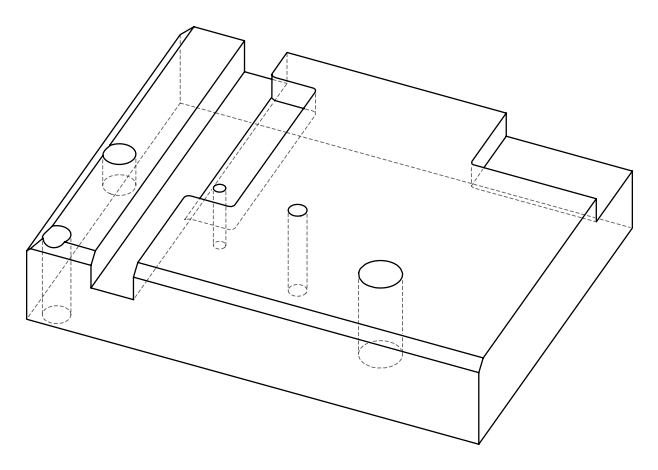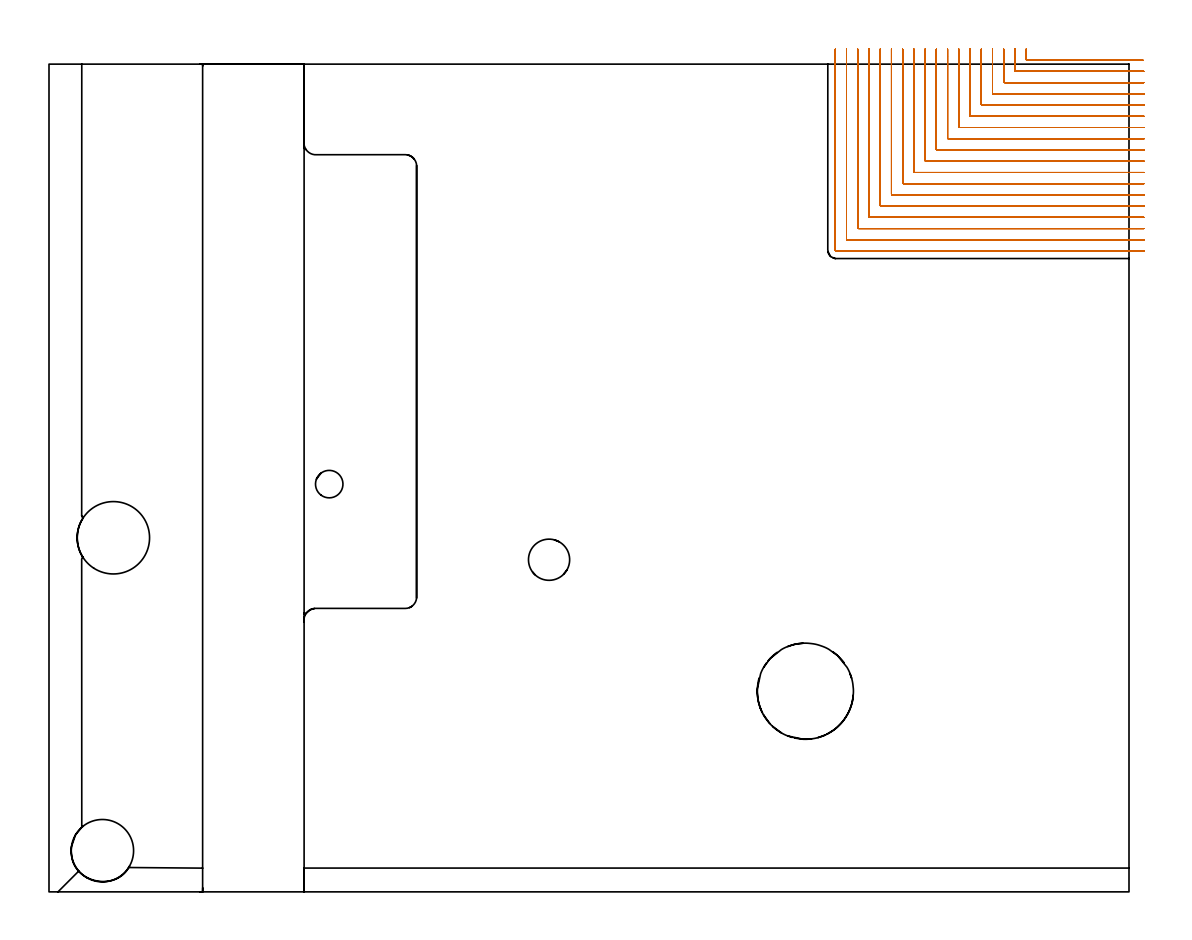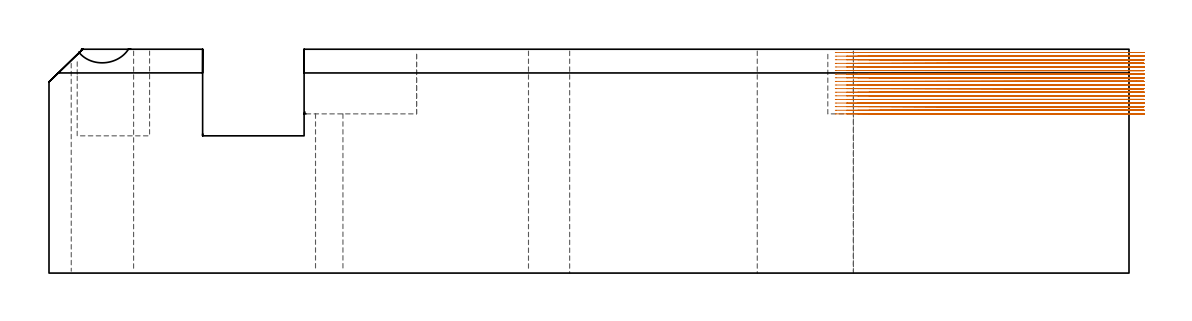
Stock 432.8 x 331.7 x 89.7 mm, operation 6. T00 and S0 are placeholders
(PLAN: 15 operations, 11 tool changes, 251.9 min)
(1 INDEXABLE_INSERT_DRILL_THROUGH_HOLE_FROM_SOLID | STEP1HOLE_1 | NXT0302_021 | 0.38 min | 43975 mm3)
(2 INDEXABLE_INSERT_DRILL_BLIND_HOLE_FROM_SOLID | STEP1POCKET | UGT0302_008 | 0.15 min | 22903 mm3)
(3 AREA_MILL | FG_CHAMFER_SURFACE | UGT0205_001 | 1.79 min | 2842 mm3)
(4 AREA_MILL_1 | FG_CHAMFER_SURFACE_1 | UGT0205_001 | 10.77 min | 15213 mm3)
(5 AREA_MILL_2 | FG_CHAMFER_SURFACE_2 | UGT0205_001 | 13.42 min | 27871 mm3)
(6 MILL_CORNER_NOTCH_RECTANGULAR | CORNER_NOTCH_RECTANGULAR | NXT0201_008 | Follow Part, ap 1.5, ae 75% | 91.47 min | 243477 mm3)
(7 MILL_OPEN_POCKET | POCKET_OPEN | NXT0201_009 | Follow Part, ap 2, ae 75% | 124.36 min | 560697 mm3)
(8 MILL_RECTANGULAR_SLOT | SLOT_RECTANGULAR | UGT0201_019 | Follow Part, ap 10, ae 75% | 3.36 min | 118632 mm3)
(9 MILL_THROUGH_HOLE_FROM_SOLID_MATERIAL | STEP1HOLE_2 | UGT0201_018 | Circular | 4.97 min | 104409 mm3)
(10 SPOT_DRILL | STEP1HOLE | NXT0321_9005460120000 | 0.03 min | 14 mm3)
(11 SPOT_DRILL_1 | STEP1HOLE_3 | NXT0321_9005460120000 | 0.03 min | 60 mm3)
(12 DRILL_BLIND_HOLE_INTO_CENTER | STEP1HOLE | NXT0301_038 | 0.05 min | 397 mm3)
(13 GUN_DRILL_THROUGH_HOLE | STEP1HOLE | UGT0307_002 | 0.45 min | 2198 mm3)
(14 SPADE_DRILL_TO_ENLARGE_THROUGH_HOLE | STEP1HOLE | UGT0306_007 | 0.39 min | 16636 mm3)
(15 DRILL_THROUGH_HOLE_INTO_CENTER | STEP1HOLE_3 | UGT0301_505 | 0.29 min | 5988 mm3)
(TOOL NXT0302_021 | Index. Insert Drill 25mm [880-D2500L25-05] | D25 PA176 FL125 Z2)
(TOOL UGT0302_008 | Indexable Insert Drill 29mm | D29 PA180 FL50 Z2)
(TOOL UGT0205_001 | Chamfer Mill 20 x 3 x 45 deg. | D20 FL50 Z2)
(TOOL NXT0201_008 | ENDMILL 6mm [2P460-0600-NA 1630] | D6 FL26 Z6)
(TOOL NXT0201_009 | ENDMILL 8mm [2P460-0800-NA 1630] | D8 FL26 Z6)
(TOOL UGT0201_019 | End mill 40 mm | D40 FL63 Z6)
(TOOL UGT0201_018 | End mill 30 mm | D30 FL50 Z4)
(TOOL NXT0321_9005460120000 | NC Spot Drill, 142deg, 12mm, Carbide, Uncoated | D12 PA142 FL30 Z2)
(TOOL NXT0301_038 | Carbide Drill 6.7mm [860.1-0670-034A1-MM 2214] | D6.7 PA140 FL53 Z2)
(TOOL UGT0307_002 | Gun Drill 6 mm | D6 PA130 FL24 Z1)
(TOOL UGT0306_007 | Spade Drill 16.5mm | D16.5 PA132 FL10 Z2)
(TOOL UGT0301_505 | Carbide Drill 11.0 mm | D11 PA118 FL94 Z2)
(OP 6 MILL_CORNER_NOTCH_RECTANGULAR)
G17 G21 G94 G90
T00 M6
G54
G17 G0 G90 X391.6 Y337.7 S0 M3
G43 Z99.824 H1
Z88.378
G94 G1 Y334.7 F250.
Y333.595 F500.
G3 X391.895 Y333.3 R0.3
G1 X435.338
X438.338 F250.
G0 Z99.824
X387.1 Y337.7
Z88.378
G1 Y334.7
Y329.095 F500.
G3 X387.395 Y328.8 R0.3
G1 X435.8
X438.8 F250.
G0 Z99.824
X382.6 Y337.7
Z88.378
G1 Y334.7
Y324.595 F500.
G3 X382.895 Y324.3 R0.3
G1 X435.8
X438.8 F250.
G0 Z99.824
X378.1 Y337.7
Z88.378
G1 Y334.7
Y320.095 F500.
G3 X378.395 Y319.8 R0.3
G1 X435.8
X438.8 F250.
G0 Z99.824
X373.6 Y337.7
Z88.378
G1 Y334.7
Y315.595 F500.
G3 X373.895 Y315.3 R0.3
G1 X435.8
X438.8 F250.
G0 Z99.824
X369.1 Y337.7
Z88.378
G1 Y334.7
Y311.096 F500.
G3 X369.396 Y310.8 R0.3
G1 X435.8
X438.8 F250.
G0 Z99.824
X364.6 Y337.7
Z88.378
G1 Y334.7
Y306.596 F500.
G3 X364.896 Y306.3 R0.3
G1 X435.8
X438.8 F250.
G0 Z99.824
X360.1 Y337.7
Z88.378
G1 Y334.7
Y302.096 F500.
G3 X360.396 Y301.8 R0.3
G1 X435.8
X438.8 F250.
G0 Z99.824
X355.6 Y337.7
Z88.378
G1 Y334.7
Y297.596 F500.
G3 X355.896 Y297.3 R0.3
G1 X435.8
X438.8 F250.
G0 Z99.824
X351.1 Y337.7
Z88.378
G1 Y334.7
Y293.096 F500.
G3 X351.396 Y292.8 R0.3
G1 X435.8
X438.8 F250.
G0 Z99.824
X346.6 Y337.7
Z88.378
G1 Y334.7
Y288.596 F500.
G3 X346.896 Y288.3 R0.3
G1 X435.8
X438.8 F250.
G0 Z99.824
X342.1 Y337.7
Z88.378
G1 Y334.7
Y284.097 F500.
G3 X342.397 Y283.8 R0.3
G1 X435.8
X438.8 F250.
G0 Z99.824
X337.6 Y337.7
Z88.378
G1 Y334.7
Y279.597 F500.
G3 X337.897 Y279.3 R0.3
G1 X435.8
X438.8 F250.
G0 Z99.824
X333.1 Y337.7
Z88.378
G1 Y334.7
Y275.097 F500.
G3 X333.397 Y274.8 R0.3
G1 X435.8
X438.8 F250.
G0 Z99.824
X328.6 Y337.7
Z88.378
G1 Y334.7
Y270.597 F500.
G3 X328.897 Y270.3 R0.3
G1 X435.8
X438.8 F250.
G0 Z99.824
X324.1 Y337.7
Z88.378
G1 Y334.7
Y266.097 F500.
G3 X324.397 Y265.8 R0.3
G1 X435.8
X438.8 F250.
G0 Z99.824
X319.6 Y337.7
Z88.378
G1 Y334.7
Y261.597 F500.
G3 X319.897 Y261.3 R0.3
G1 X435.8
X438.8 F250.
G0 Z99.824
X315.1 Y337.7
Z88.378
G1 Y334.7
Y257.1 F500.
G3 X315.4 Y256.8 R0.3
G1 X435.8
X438.8 F250.
G0 Z99.824
X391.6 Y337.7
Z86.933
G1 Y334.7
Y333.595 F500.
G3 X391.895 Y333.3 R0.3
G1 X435.338
X438.338 F250.
G0 Z99.824
X387.1 Y337.7
Z86.933
G1 Y334.7
Y329.095 F500.
G3 X387.395 Y328.8 R0.3
G1 X435.8
X438.8 F250.
G0 Z99.824
X382.6 Y337.7
Z86.933
G1 Y334.7
Y324.595 F500.
G3 X382.895 Y324.3 R0.3
G1 X435.8
X438.8 F250.
G0 Z99.824
X378.1 Y337.7
Z86.933
G1 Y334.7
Y320.095 F500.
G3 X378.395 Y319.8 R0.3
G1 X435.8
X438.8 F250.
G0 Z99.824
X373.6 Y337.7
Z86.933
G1 Y334.7
Y315.595 F500.
G3 X373.895 Y315.3 R0.3
G1 X435.8
X438.8 F250.
G0 Z99.824
X369.1 Y337.7
Z86.933
G1 Y334.7
Y311.096 F500.
G3 X369.396 Y310.8 R0.3
G1 X435.8
X438.8 F250.
G0 Z99.824
X364.6 Y337.7
Z86.933
G1 Y334.7
Y306.596 F500.
G3 X364.896 Y306.3 R0.3
G1 X435.8
X438.8 F250.
G0 Z99.824
X360.1 Y337.7
Z86.933
G1 Y334.7
Y302.096 F500.
G3 X360.396 Y301.8 R0.3
G1 X435.8
X438.8 F250.
G0 Z99.824
X355.6 Y337.7
Z86.933
G1 Y334.7
Y297.596 F500.
G3 X355.896 Y297.3 R0.3
G1 X435.8
X438.8 F250.
G0 Z99.824
X351.1 Y337.7
Z86.933
G1 Y334.7
Y293.096 F500.
G3 X351.396 Y292.8 R0.3
G1 X435.8
X438.8 F250.
G0 Z99.824
X346.6 Y337.7
Z86.933
G1 Y334.7
Y288.596 F500.
G3 X346.896 Y288.3 R0.3
G1 X435.8
X438.8 F250.
G0 Z99.824
X342.1 Y337.7
Z86.933
G1 Y334.7
Y284.097 F500.
G3 X342.397 Y283.8 R0.3
G1 X435.8
X438.8 F250.
G0 Z99.824
X337.6 Y337.7
Z86.933
G1 Y334.7
Y279.597 F500.
G3 X337.897 Y279.3 R0.3
G1 X435.8
X438.8 F250.
G0 Z99.824
X333.1 Y337.7
Z86.933
G1 Y334.7
Y275.097 F500.
G3 X333.397 Y274.8 R0.3
G1 X435.8
X438.8 F250.
G0 Z99.824
X328.6 Y337.7
Z86.933
G1 Y334.7
Y270.597 F500.
G3 X328.897 Y270.3 R0.3
G1 X435.8
X438.8 F250.
G0 Z99.824
X324.1 Y337.7
Z86.933
G1 Y334.7
Y266.097 F500.
G3 X324.397 Y265.8 R0.3
G1 X435.8
X438.8 F250.
G0 Z99.824
X319.6 Y337.7
Z86.933
G1 Y334.7
Y261.597 F500.
G3 X319.897 Y261.3 R0.3
G1 X435.8
X438.8 F250.
G0 Z99.824
X315.1 Y337.7
Z86.933
G1 Y334.7
Y257.1 F500.
G3 X315.4 Y256.8 R0.3
G1 X435.8
X438.8 F250.
G0 Z99.824
X391.6 Y337.7
Z85.487
G1 Y334.7
Y333.595 F500.
G3 X391.895 Y333.3 R0.3
G1 X435.338
X438.338 F250.
G0 Z99.824
X387.1 Y337.7
Z85.487
G1 Y334.7
Y329.095 F500.
G3 X387.395 Y328.8 R0.3
G1 X435.8
X438.8 F250.
G0 Z99.824
X382.6 Y337.7
Z85.487
G1 Y334.7
Y324.595 F500.
G3 X382.895 Y324.3 R0.3
G1 X435.8
X438.8 F250.
G0 Z99.824
X378.1 Y337.7
Z85.487
G1 Y334.7
Y320.095 F500.
G3 X378.395 Y319.8 R0.3
G1 X435.8
X438.8 F250.
G0 Z99.824
X373.6 Y337.7
Z85.487
G1 Y334.7
Y315.595 F500.
G3 X373.895 Y315.3 R0.3
G1 X435.8
X438.8 F250.
G0 Z99.824
X369.1 Y337.7
Z85.487
G1 Y334.7
Y311.096 F500.
G3 X369.396 Y310.8 R0.3
G1 X435.8
X438.8 F250.
G0 Z99.824
X364.6 Y337.7
Z85.487
G1 Y334.7
Y306.596 F500.
G3 X364.896 Y306.3 R0.3
G1 X435.8
X438.8 F250.
G0 Z99.824
X360.1 Y337.7
Z85.487
G1 Y334.7
Y302.096 F500.
G3 X360.396 Y301.8 R0.3
G1 X435.8
X438.8 F250.
G0 Z99.824
X355.6 Y337.7
Z85.487
G1 Y334.7
Y297.596 F500.
G3 X355.896 Y297.3 R0.3
G1 X435.8
X438.8 F250.
G0 Z99.824
X351.1 Y337.7
Z85.487
G1 Y334.7
Y293.096 F500.
G3 X351.396 Y292.8 R0.3
G1 X435.8
X438.8 F250.
G0 Z99.824
X346.6 Y337.7
Z85.487
G1 Y334.7
Y288.596 F500.
G3 X346.896 Y288.3 R0.3
G1 X435.8
X438.8 F250.
G0 Z99.824
X342.1 Y337.7
Z85.487
G1 Y334.7
Y284.097 F500.
G3 X342.397 Y283.8 R0.3
G1 X435.8
X438.8 F250.
G0 Z99.824
X337.6 Y337.7
Z85.487
G1 Y334.7
Y279.597 F500.
G3 X337.897 Y279.3 R0.3
G1 X435.8
X438.8 F250.
G0 Z99.824
X333.1 Y337.7
Z85.487
G1 Y334.7
Y275.097 F500.
G3 X333.397 Y274.8 R0.3
G1 X435.8
X438.8 F250.
G0 Z99.824
X328.6 Y337.7
Z85.487
G1 Y334.7
Y270.597 F500.
G3 X328.897 Y270.3 R0.3
G1 X435.8
X438.8 F250.
G0 Z99.824
X324.1 Y337.7
Z85.487
G1 Y334.7
Y266.097 F500.
G3 X324.397 Y265.8 R0.3
G1 X435.8
X438.8 F250.
G0 Z99.824
X319.6 Y337.7
Z85.487
G1 Y334.7
Y261.597 F500.
G3 X319.897 Y261.3 R0.3
G1 X435.8
X438.8 F250.
G0 Z99.824
X315.1 Y337.7
Z85.487
G1 Y334.7
Y257.1 F500.
G3 X315.4 Y256.8 R0.3
G1 X435.8
X438.8 F250.
G0 Z99.824
X391.6 Y337.7
Z84.041
G1 Y334.7
Y333.595 F500.
G3 X391.895 Y333.3 R0.3
G1 X435.338
X438.338 F250.
G0 Z99.824
X387.1 Y337.7
Z84.041
G1 Y334.7
Y329.095 F500.
G3 X387.395 Y328.8 R0.3
G1 X435.8
X438.8 F250.
G0 Z99.824
X382.6 Y337.7
Z84.041
G1 Y334.7
Y324.595 F500.
G3 X382.895 Y324.3 R0.3
G1 X435.8
X438.8 F250.
G0 Z99.824
X378.1 Y337.7
Z84.041
G1 Y334.7
Y320.095 F500.
G3 X378.395 Y319.8 R0.3
G1 X435.8
X438.8 F250.
G0 Z99.824
X373.6 Y337.7
Z84.041
G1 Y334.7
Y315.595 F500.
G3 X373.895 Y315.3 R0.3
G1 X435.8
X438.8 F250.
G0 Z99.824
X369.1 Y337.7
Z84.041
G1 Y334.7
Y311.096 F500.
G3 X369.396 Y310.8 R0.3
G1 X435.8
X438.8 F250.
G0 Z99.824
X364.6 Y337.7
Z84.041
G1 Y334.7
Y306.596 F500.
G3 X364.896 Y306.3 R0.3
G1 X435.8
X438.8 F250.
G0 Z99.824
X360.1 Y337.7
Z84.041
G1 Y334.7
Y302.096 F500.
G3 X360.396 Y301.8 R0.3
G1 X435.8
X438.8 F250.
G0 Z99.824
X355.6 Y337.7
Z84.041
G1 Y334.7
Y297.596 F500.
G3 X355.896 Y297.3 R0.3
G1 X435.8
X438.8 F250.
G0 Z99.824
X351.1 Y337.7
Z84.041
G1 Y334.7
Y293.096 F500.
G3 X351.396 Y292.8 R0.3
G1 X435.8
X438.8 F250.
G0 Z99.824
X346.6 Y337.7
Z84.041
G1 Y334.7
Y288.596 F500.
G3 X346.896 Y288.3 R0.3
G1 X435.8
X438.8 F250.
G0 Z99.824
X342.1 Y337.7
Z84.041
G1 Y334.7
Y284.097 F500.
G3 X342.397 Y283.8 R0.3
G1 X435.8
X438.8 F250.
G0 Z99.824
X337.6 Y337.7
Z84.041
G1 Y334.7
Y279.597 F500.
G3 X337.897 Y279.3 R0.3
G1 X435.8
X438.8 F250.
G0 Z99.824
X333.1 Y337.7
Z84.041
G1 Y334.7
Y275.097 F500.
G3 X333.397 Y274.8 R0.3
G1 X435.8
X438.8 F250.
G0 Z99.824
X328.6 Y337.7
Z84.041
G1 Y334.7
Y270.597 F500.
G3 X328.897 Y270.3 R0.3
G1 X435.8
X438.8 F250.
G0 Z99.824
X324.1 Y337.7
Z84.041
G1 Y334.7
Y266.097 F500.
G3 X324.397 Y265.8 R0.3
G1 X435.8
X438.8 F250.
G0 Z99.824
X319.6 Y337.7
Z84.041
G1 Y334.7
Y261.597 F500.
G3 X319.897 Y261.3 R0.3
G1 X435.8
X438.8 F250.
G0 Z99.824
X315.1 Y337.7
Z84.041
G1 Y334.7
Y257.1 F500.
G3 X315.4 Y256.8 R0.3
G1 X435.8
X438.8 F250.
G0 Z99.824
X391.6 Y337.7
Z82.595
G1 Y334.7
Y333.595 F500.
G3 X391.895 Y333.3 R0.3
G1 X435.338
X438.338 F250.
G0 Z99.824
X387.1 Y337.7
Z82.595
G1 Y334.7
Y329.095 F500.
G3 X387.395 Y328.8 R0.3
G1 X435.8
X438.8 F250.
G0 Z99.824
X382.6 Y337.7
Z82.595
G1 Y334.7
Y324.595 F500.
G3 X382.895 Y324.3 R0.3
G1 X435.8
X438.8 F250.
G0 Z99.824
X378.1 Y337.7
Z82.595
G1 Y334.7
Y320.095 F500.
G3 X378.395 Y319.8 R0.3
G1 X435.8
X438.8 F250.
G0 Z99.824
X373.6 Y337.7
Z82.595
G1 Y334.7
Y315.595 F500.
G3 X373.895 Y315.3 R0.3
G1 X435.8
X438.8 F250.
G0 Z99.824
X369.1 Y337.7
Z82.595
G1 Y334.7
Y311.096 F500.
G3 X369.396 Y310.8 R0.3
G1 X435.8
X438.8 F250.
G0 Z99.824
X364.6 Y337.7
Z82.595
G1 Y334.7
Y306.596 F500.
G3 X364.896 Y306.3 R0.3
G1 X435.8
X438.8 F250.
G0 Z99.824
X360.1 Y337.7
Z82.595
G1 Y334.7
Y302.096 F500.
G3 X360.396 Y301.8 R0.3
G1 X435.8
X438.8 F250.
G0 Z99.824
X355.6 Y337.7
Z82.595
G1 Y334.7
Y297.596 F500.
G3 X355.896 Y297.3 R0.3
G1 X435.8
X438.8 F250.
G0 Z99.824
X351.1 Y337.7
Z82.595
G1 Y334.7
Y293.096 F500.
G3 X351.396 Y292.8 R0.3
G1 X435.8
X438.8 F250.
G0 Z99.824
X346.6 Y337.7
Z82.595
G1 Y334.7
Y288.596 F500.
G3 X346.896 Y288.3 R0.3
G1 X435.8
X438.8 F250.
G0 Z99.824
X342.1 Y337.7
Z82.595
G1 Y334.7
Y284.097 F500.
G3 X342.397 Y283.8 R0.3
G1 X435.8
X438.8 F250.
G0 Z99.824
X337.6 Y337.7
Z82.595
G1 Y334.7
Y279.597 F500.
G3 X337.897 Y279.3 R0.3
G1 X435.8
X438.8 F250.
G0 Z99.824
X333.1 Y337.7
Z82.595
G1 Y334.7
Y275.097 F500.
G3 X333.397 Y274.8 R0.3
G1 X435.8
X438.8 F250.
G0 Z99.824
X328.6 Y337.7
Z82.595
G1 Y334.7
Y270.597 F500.
G3 X328.897 Y270.3 R0.3
G1 X435.8
X438.8 F250.
G0 Z99.824
X324.1 Y337.7
Z82.595
G1 Y334.7
Y266.097 F500.
G3 X324.397 Y265.8 R0.3
G1 X435.8
X438.8 F250.
G0 Z99.824
X319.6 Y337.7
Z82.595
G1 Y334.7
Y261.597 F500.
G3 X319.897 Y261.3 R0.3
G1 X435.8
X438.8 F250.
G0 Z99.824
X315.1 Y337.7
Z82.595
G1 Y334.7
Y257.1 F500.
G3 X315.4 Y256.8 R0.3
G1 X435.8
X438.8 F250.
G0 Z99.824
X391.6 Y337.7
Z81.149
G1 Y334.7
Y333.595 F500.
G3 X391.895 Y333.3 R0.3
G1 X435.338
X438.338 F250.
G0 Z99.824
X387.1 Y337.7
Z81.149
G1 Y334.7
Y329.095 F500.
G3 X387.395 Y328.8 R0.3
G1 X435.8
X438.8 F250.
G0 Z99.824
X382.6 Y337.7
Z81.149
G1 Y334.7
Y324.595 F500.
G3 X382.895 Y324.3 R0.3
G1 X435.8
X438.8 F250.
G0 Z99.824
X378.1 Y337.7
Z81.149
G1 Y334.7
Y320.095 F500.
G3 X378.395 Y319.8 R0.3
G1 X435.8
X438.8 F250.
G0 Z99.824
X373.6 Y337.7
Z81.149
G1 Y334.7
Y315.595 F500.
G3 X373.895 Y315.3 R0.3
G1 X435.8
X438.8 F250.
G0 Z99.824
X369.1 Y337.7
Z81.149
G1 Y334.7
Y311.096 F500.
G3 X369.396 Y310.8 R0.3
G1 X435.8
X438.8 F250.
G0 Z99.824
X364.6 Y337.7
Z81.149
G1 Y334.7
Y306.596 F500.
G3 X364.896 Y306.3 R0.3
G1 X435.8
X438.8 F250.
G0 Z99.824
X360.1 Y337.7
Z81.149
G1 Y334.7
Y302.096 F500.
G3 X360.396 Y301.8 R0.3
G1 X435.8
X438.8 F250.
G0 Z99.824
X355.6 Y337.7
Z81.149
G1 Y334.7
Y297.596 F500.
G3 X355.896 Y297.3 R0.3
G1 X435.8
X438.8 F250.
G0 Z99.824
X351.1 Y337.7
Z81.149
G1 Y334.7
Y293.096 F500.
G3 X351.396 Y292.8 R0.3
G1 X435.8
X438.8 F250.
G0 Z99.824
X346.6 Y337.7
Z81.149
G1 Y334.7
Y288.596 F500.
G3 X346.896 Y288.3 R0.3
G1 X435.8
X438.8 F250.
G0 Z99.824
X342.1 Y337.7
Z81.149
G1 Y334.7
Y284.097 F500.
G3 X342.397 Y283.8 R0.3
G1 X435.8
X438.8 F250.
G0 Z99.824
X337.6 Y337.7
Z81.149
G1 Y334.7
Y279.597 F500.
G3 X337.897 Y279.3 R0.3
G1 X435.8
X438.8 F250.
G0 Z99.824
X333.1 Y337.7
Z81.149
G1 Y334.7
Y275.097 F500.
G3 X333.397 Y274.8 R0.3
G1 X435.8
X438.8 F250.
G0 Z99.824
X328.6 Y337.7
Z81.149
G1 Y334.7
Y270.597 F500.
G3 X328.897 Y270.3 R0.3
G1 X435.8
X438.8 F250.
G0 Z99.824
X324.1 Y337.7
Z81.149
G1 Y334.7
Y266.097 F500.
G3 X324.397 Y265.8 R0.3
G1 X435.8
X438.8 F250.
G0 Z99.824
X319.6 Y337.7
Z81.149
G1 Y334.7
Y261.597 F500.
G3 X319.897 Y261.3 R0.3
G1 X435.8
X438.8 F250.
G0 Z99.824
X315.1 Y337.7
Z81.149
G1 Y334.7
Y257.1 F500.
G3 X315.4 Y256.8 R0.3
G1 X435.8
X438.8 F250.
G0 Z99.824
X391.6 Y337.7
Z79.704
G1 Y334.7
Y333.595 F500.
G3 X391.895 Y333.3 R0.3
G1 X435.338
X438.338 F250.
G0 Z99.824
X387.1 Y337.7
Z79.704
G1 Y334.7
Y329.095 F500.
G3 X387.395 Y328.8 R0.3
G1 X435.8
X438.8 F250.
G0 Z99.824
X382.6 Y337.7
Z79.704
G1 Y334.7
Y324.595 F500.
G3 X382.895 Y324.3 R0.3
G1 X435.8
X438.8 F250.
G0 Z99.824
X378.1 Y337.7
Z79.704
G1 Y334.7
Y320.095 F500.
G3 X378.395 Y319.8 R0.3
G1 X435.8
X438.8 F250.
G0 Z99.824
X373.6 Y337.7
Z79.704
G1 Y334.7
Y315.595 F500.
G3 X373.895 Y315.3 R0.3
G1 X435.8
X438.8 F250.
G0 Z99.824
X369.1 Y337.7
Z79.704
G1 Y334.7
Y311.096 F500.
G3 X369.396 Y310.8 R0.3
G1 X435.8
X438.8 F250.
G0 Z99.824
X364.6 Y337.7
Z79.704
G1 Y334.7
Y306.596 F500.
G3 X364.896 Y306.3 R0.3
G1 X435.8
X438.8 F250.
G0 Z99.824
X360.1 Y337.7
Z79.704
G1 Y334.7
Y302.096 F500.
G3 X360.396 Y301.8 R0.3
G1 X435.8
X438.8 F250.
G0 Z99.824
X355.6 Y337.7
Z79.704
G1 Y334.7
Y297.596 F500.
G3 X355.896 Y297.3 R0.3
G1 X435.8
X438.8 F250.
G0 Z99.824
X351.1 Y337.7
Z79.704
G1 Y334.7
Y293.096 F500.
G3 X351.396 Y292.8 R0.3
G1 X435.8
X438.8 F250.
G0 Z99.824
X346.6 Y337.7
Z79.704
G1 Y334.7
Y288.596 F500.
G3 X346.896 Y288.3 R0.3
G1 X435.8
X438.8 F250.
G0 Z99.824
X342.1 Y337.7
Z79.704
G1 Y334.7
Y284.097 F500.
G3 X342.397 Y283.8 R0.3
G1 X435.8
X438.8 F250.
G0 Z99.824
X337.6 Y337.7
Z79.704
G1 Y334.7
Y279.597 F500.
G3 X337.897 Y279.3 R0.3
G1 X435.8
X438.8 F250.
G0 Z99.824
X333.1 Y337.7
Z79.704
G1 Y334.7
Y275.097 F500.
G3 X333.397 Y274.8 R0.3
G1 X435.8
X438.8 F250.
G0 Z99.824
X328.6 Y337.7
Z79.704
G1 Y334.7
Y270.597 F500.
G3 X328.897 Y270.3 R0.3
G1 X435.8
X438.8 F250.
G0 Z99.824
X324.1 Y337.7
Z79.704
G1 Y334.7
Y266.097 F500.
G3 X324.397 Y265.8 R0.3
G1 X435.8
X438.8 F250.
G0 Z99.824
X319.6 Y337.7
Z79.704
G1 Y334.7
Y261.597 F500.
G3 X319.897 Y261.3 R0.3
G1 X435.8
X438.8 F250.
G0 Z99.824
X315.1 Y337.7
Z79.704
G1 Y334.7
Y257.1 F500.
G3 X315.4 Y256.8 R0.3
G1 X435.8
X438.8 F250.
G0 Z99.824
X391.6 Y337.7
Z78.258
G1 Y334.7
Y333.595 F500.
G3 X391.895 Y333.3 R0.3
G1 X435.338
X438.338 F250.
G0 Z99.824
X387.1 Y337.7
Z78.258
G1 Y334.7
Y329.095 F500.
G3 X387.395 Y328.8 R0.3
G1 X435.8
X438.8 F250.
G0 Z99.824
X382.6 Y337.7
Z78.258
G1 Y334.7
Y324.595 F500.
G3 X382.895 Y324.3 R0.3
G1 X435.8
X438.8 F250.
G0 Z99.824
X378.1 Y337.7
Z78.258
G1 Y334.7
Y320.095 F500.
G3 X378.395 Y319.8 R0.3
G1 X435.8
X438.8 F250.
G0 Z99.824
X373.6 Y337.7
Z78.258
G1 Y334.7
Y315.595 F500.
G3 X373.895 Y315.3 R0.3
G1 X435.8
X438.8 F250.
G0 Z99.824
X369.1 Y337.7
Z78.258
G1 Y334.7
Y311.096 F500.
G3 X369.396 Y310.8 R0.3
G1 X435.8
X438.8 F250.
G0 Z99.824
X364.6 Y337.7
Z78.258
G1 Y334.7
Y306.596 F500.
G3 X364.896 Y306.3 R0.3
G1 X435.8
X438.8 F250.
G0 Z99.824
X360.1 Y337.7
Z78.258
G1 Y334.7
Y302.096 F500.
G3 X360.396 Y301.8 R0.3
G1 X435.8
X438.8 F250.
G0 Z99.824
X355.6 Y337.7
Z78.258
G1 Y334.7
Y297.596 F500.
G3 X355.896 Y297.3 R0.3
G1 X435.8
X438.8 F250.
G0 Z99.824
X351.1 Y337.7
Z78.258
G1 Y334.7
Y293.096 F500.
G3 X351.396 Y292.8 R0.3
G1 X435.8
X438.8 F250.
G0 Z99.824
X346.6 Y337.7
Z78.258
G1 Y334.7
Y288.596 F500.
G3 X346.896 Y288.3 R0.3
G1 X435.8
X438.8 F250.
G0 Z99.824
X342.1 Y337.7
Z78.258
G1 Y334.7
Y284.097 F500.
G3 X342.397 Y283.8 R0.3
G1 X435.8
X438.8 F250.
G0 Z99.824
X337.6 Y337.7
Z78.258
G1 Y334.7
Y279.597 F500.
G3 X337.897 Y279.3 R0.3
G1 X435.8
X438.8 F250.
G0 Z99.824
X333.1 Y337.7
Z78.258
G1 Y334.7
Y275.097 F500.
G3 X333.397 Y274.8 R0.3
G1 X435.8
X438.8 F250.
G0 Z99.824
X328.6 Y337.7
Z78.258
G1 Y334.7
Y270.597 F500.
G3 X328.897 Y270.3 R0.3
G1 X435.8
X438.8 F250.
G0 Z99.824
X324.1 Y337.7
Z78.258
G1 Y334.7
Y266.097 F500.
G3 X324.397 Y265.8 R0.3
G1 X435.8
X438.8 F250.
G0 Z99.824
X319.6 Y337.7
Z78.258
G1 Y334.7
Y261.597 F500.
G3 X319.897 Y261.3 R0.3
G1 X435.8
X438.8 F250.
G0 Z99.824
X315.1 Y337.7
Z78.258
G1 Y334.7
Y257.1 F500.
G3 X315.4 Y256.8 R0.3
G1 X435.8
X438.8 F250.
G0 Z99.824
X391.6 Y337.7
Z76.812
G1 Y334.7
Y333.595 F500.
G3 X391.895 Y333.3 R0.3
G1 X435.338
X438.338 F250.
G0 Z99.824
X387.1 Y337.7
Z76.812
G1 Y334.7
Y329.095 F500.
G3 X387.395 Y328.8 R0.3
G1 X435.8
X438.8 F250.
G0 Z99.824
X382.6 Y337.7
Z76.812
G1 Y334.7
Y324.595 F500.
G3 X382.895 Y324.3 R0.3
G1 X435.8
X438.8 F250.
G0 Z99.824
X378.1 Y337.7
Z76.812
G1 Y334.7
Y320.095 F500.
G3 X378.395 Y319.8 R0.3
G1 X435.8
X438.8 F250.
G0 Z99.824
X373.6 Y337.7
Z76.812
G1 Y334.7
Y315.595 F500.
G3 X373.895 Y315.3 R0.3
G1 X435.8
X438.8 F250.
G0 Z99.824
X369.1 Y337.7
Z76.812
G1 Y334.7
Y311.096 F500.
G3 X369.396 Y310.8 R0.3
G1 X435.8
X438.8 F250.
G0 Z99.824
X364.6 Y337.7
Z76.812
G1 Y334.7
Y306.596 F500.
G3 X364.896 Y306.3 R0.3
G1 X435.8
X438.8 F250.
G0 Z99.824
X360.1 Y337.7
Z76.812
G1 Y334.7
Y302.096 F500.
G3 X360.396 Y301.8 R0.3
G1 X435.8
X438.8 F250.
G0 Z99.824
X355.6 Y337.7
Z76.812
G1 Y334.7
Y297.596 F500.
G3 X355.896 Y297.3 R0.3
G1 X435.8
X438.8 F250.
G0 Z99.824
X351.1 Y337.7
Z76.812
G1 Y334.7
Y293.096 F500.
G3 X351.396 Y292.8 R0.3
G1 X435.8
X438.8 F250.
G0 Z99.824
X346.6 Y337.7
Z76.812
G1 Y334.7
Y288.596 F500.
G3 X346.896 Y288.3 R0.3
G1 X435.8
X438.8 F250.
G0 Z99.824
X342.1 Y337.7
Z76.812
G1 Y334.7
Y284.097 F500.
G3 X342.397 Y283.8 R0.3
G1 X435.8
X438.8 F250.
G0 Z99.824
X337.6 Y337.7
Z76.812
G1 Y334.7
Y279.597 F500.
G3 X337.897 Y279.3 R0.3
G1 X435.8
X438.8 F250.
G0 Z99.824
X333.1 Y337.7
Z76.812
G1 Y334.7
Y275.097 F500.
G3 X333.397 Y274.8 R0.3
G1 X435.8
X438.8 F250.
G0 Z99.824
X328.6 Y337.7
Z76.812
G1 Y334.7
Y270.597 F500.
G3 X328.897 Y270.3 R0.3
G1 X435.8
X438.8 F250.
G0 Z99.824
X324.1 Y337.7
Z76.812
G1 Y334.7
Y266.097 F500.
G3 X324.397 Y265.8 R0.3
G1 X435.8
X438.8 F250.
G0 Z99.824
X319.6 Y337.7
Z76.812
G1 Y334.7
Y261.597 F500.
G3 X319.897 Y261.3 R0.3
G1 X435.8
X438.8 F250.
G0 Z99.824
X315.1 Y337.7
Z76.812
G1 Y334.7
Y257.1 F500.
G3 X315.4 Y256.8 R0.3
G1 X435.8
X438.8 F250.
G0 Z99.824
X391.6 Y337.7
Z75.366
G1 Y334.7
Y333.595 F500.
G3 X391.895 Y333.3 R0.3
G1 X435.338
X438.338 F250.
G0 Z99.824
X387.1 Y337.7
Z75.366
G1 Y334.7
Y329.095 F500.
G3 X387.395 Y328.8 R0.3
G1 X435.8
X438.8 F250.
G0 Z99.824
X382.6 Y337.7
Z75.366
G1 Y334.7
Y324.595 F500.
G3 X382.895 Y324.3 R0.3
G1 X435.8
X438.8 F250.
G0 Z99.824
X378.1 Y337.7
Z75.366
G1 Y334.7
Y320.095 F500.
G3 X378.395 Y319.8 R0.3
G1 X435.8
X438.8 F250.
G0 Z99.824
X373.6 Y337.7
Z75.366
G1 Y334.7
Y315.595 F500.
G3 X373.895 Y315.3 R0.3
G1 X435.8
X438.8 F250.
G0 Z99.824
X369.1 Y337.7
Z75.366
G1 Y334.7
Y311.096 F500.
G3 X369.396 Y310.8 R0.3
G1 X435.8
X438.8 F250.
G0 Z99.824
X364.6 Y337.7
Z75.366
G1 Y334.7
Y306.596 F500.
G3 X364.896 Y306.3 R0.3
G1 X435.8
X438.8 F250.
G0 Z99.824
X360.1 Y337.7
Z75.366
G1 Y334.7
Y302.096 F500.
G3 X360.396 Y301.8 R0.3
G1 X435.8
X438.8 F250.
G0 Z99.824
X355.6 Y337.7
Z75.366
G1 Y334.7
Y297.596 F500.
G3 X355.896 Y297.3 R0.3
G1 X435.8
X438.8 F250.
G0 Z99.824
X351.1 Y337.7
Z75.366
G1 Y334.7
Y293.096 F500.
G3 X351.396 Y292.8 R0.3
G1 X435.8
X438.8 F250.
G0 Z99.824
X346.6 Y337.7
Z75.366
G1 Y334.7
Y288.596 F500.
G3 X346.896 Y288.3 R0.3
G1 X435.8
X438.8 F250.
G0 Z99.824
X342.1 Y337.7
Z75.366
G1 Y334.7
Y284.097 F500.
G3 X342.397 Y283.8 R0.3
G1 X435.8
X438.8 F250.
G0 Z99.824
X337.6 Y337.7
Z75.366
G1 Y334.7
Y279.597 F500.
G3 X337.897 Y279.3 R0.3
G1 X435.8
X438.8 F250.
G0 Z99.824
X333.1 Y337.7
Z75.366
G1 Y334.7
Y275.097 F500.
G3 X333.397 Y274.8 R0.3
G1 X435.8
X438.8 F250.
G0 Z99.824
X328.6 Y337.7
Z75.366
G1 Y334.7
Y270.597 F500.
G3 X328.897 Y270.3 R0.3
G1 X435.8
X438.8 F250.
G0 Z99.824
X324.1 Y337.7
Z75.366
G1 Y334.7
Y266.097 F500.
G3 X324.397 Y265.8 R0.3
G1 X435.8
X438.8 F250.
G0 Z99.824
X319.6 Y337.7
Z75.366
G1 Y334.7
Y261.597 F500.
G3 X319.897 Y261.3 R0.3
G1 X435.8
X438.8 F250.
G0 Z99.824
X315.1 Y337.7
Z75.366
G1 Y334.7
Y257.1 F500.
G3 X315.4 Y256.8 R0.3
G1 X435.8
X438.8 F250.
G0 Z99.824
X391.6 Y337.7
Z73.92
G1 Y334.7
Y333.595 F500.
G3 X391.895 Y333.3 R0.3
G1 X435.338
X438.338 F250.
G0 Z99.824
X387.1 Y337.7
Z73.92
G1 Y334.7
Y329.095 F500.
G3 X387.395 Y328.8 R0.3
G1 X435.8
X438.8 F250.
G0 Z99.824
X382.6 Y337.7
Z73.92
G1 Y334.7
Y324.595 F500.
G3 X382.895 Y324.3 R0.3
G1 X435.8
X438.8 F250.
G0 Z99.824
X378.1 Y337.7
Z73.92
G1 Y334.7
Y320.095 F500.
G3 X378.395 Y319.8 R0.3
G1 X435.8
X438.8 F250.
G0 Z99.824
X373.6 Y337.7
Z73.92
G1 Y334.7
Y315.595 F500.
G3 X373.895 Y315.3 R0.3
G1 X435.8
X438.8 F250.
G0 Z99.824
X369.1 Y337.7
Z73.92
G1 Y334.7
Y311.096 F500.
G3 X369.396 Y310.8 R0.3
G1 X435.8
X438.8 F250.
G0 Z99.824
X364.6 Y337.7
Z73.92
G1 Y334.7
Y306.596 F500.
G3 X364.896 Y306.3 R0.3
G1 X435.8
X438.8 F250.
G0 Z99.824
X360.1 Y337.7
Z73.92
G1 Y334.7
Y302.096 F500.
G3 X360.396 Y301.8 R0.3
G1 X435.8
X438.8 F250.
G0 Z99.824
X355.6 Y337.7
Z73.92
G1 Y334.7
Y297.596 F500.
G3 X355.896 Y297.3 R0.3
G1 X435.8
X438.8 F250.
G0 Z99.824
X351.1 Y337.7
Z73.92
G1 Y334.7
Y293.096 F500.
G3 X351.396 Y292.8 R0.3
G1 X435.8
X438.8 F250.
G0 Z99.824
X346.6 Y337.7
Z73.92
G1 Y334.7
Y288.596 F500.
G3 X346.896 Y288.3 R0.3
G1 X435.8
X438.8 F250.
G0 Z99.824
X342.1 Y337.7
Z73.92
G1 Y334.7
Y284.097 F500.
G3 X342.397 Y283.8 R0.3
G1 X435.8
X438.8 F250.
G0 Z99.824
X337.6 Y337.7
Z73.92
G1 Y334.7
Y279.597 F500.
G3 X337.897 Y279.3 R0.3
G1 X435.8
X438.8 F250.
G0 Z99.824
X333.1 Y337.7
Z73.92
G1 Y334.7
Y275.097 F500.
G3 X333.397 Y274.8 R0.3
G1 X435.8
X438.8 F250.
G0 Z99.824
X328.6 Y337.7
Z73.92
G1 Y334.7
Y270.597 F500.
G3 X328.897 Y270.3 R0.3
G1 X435.8
X438.8 F250.
G0 Z99.824
X324.1 Y337.7
Z73.92
G1 Y334.7
Y266.097 F500.
G3 X324.397 Y265.8 R0.3
G1 X435.8
X438.8 F250.
G0 Z99.824
X319.6 Y337.7
Z73.92
G1 Y334.7
Y261.597 F500.
G3 X319.897 Y261.3 R0.3
G1 X435.8
X438.8 F250.
G0 Z99.824
X315.1 Y337.7
Z73.92
G1 Y334.7
Y257.1 F500.
G3 X315.4 Y256.8 R0.3
G1 X435.8
X438.8 F250.
G0 Z99.824
X391.6 Y337.7
Z72.475
G1 Y334.7
Y333.595 F500.
G3 X391.895 Y333.3 R0.3
G1 X435.338
X438.338 F250.
G0 Z99.824
X387.1 Y337.7
Z72.475
G1 Y334.7
Y329.095 F500.
G3 X387.395 Y328.8 R0.3
G1 X435.8
X438.8 F250.
G0 Z99.824
X382.6 Y337.7
Z72.475
G1 Y334.7
Y324.595 F500.
G3 X382.895 Y324.3 R0.3
G1 X435.8
X438.8 F250.
G0 Z99.824
X378.1 Y337.7
Z72.475
G1 Y334.7
Y320.095 F500.
G3 X378.395 Y319.8 R0.3
G1 X435.8
X438.8 F250.
G0 Z99.824
X373.6 Y337.7
Z72.475
G1 Y334.7
Y315.595 F500.
G3 X373.895 Y315.3 R0.3
G1 X435.8
X438.8 F250.
G0 Z99.824
X369.1 Y337.7
Z72.475
G1 Y334.7
Y311.096 F500.
G3 X369.396 Y310.8 R0.3
G1 X435.8
X438.8 F250.
G0 Z99.824
X364.6 Y337.7
Z72.475
G1 Y334.7
Y306.596 F500.
G3 X364.896 Y306.3 R0.3
G1 X435.8
X438.8 F250.
G0 Z99.824
X360.1 Y337.7
Z72.475
G1 Y334.7
Y302.096 F500.
G3 X360.396 Y301.8 R0.3
G1 X435.8
X438.8 F250.
G0 Z99.824
X355.6 Y337.7
Z72.475
G1 Y334.7
Y297.596 F500.
G3 X355.896 Y297.3 R0.3
G1 X435.8
X438.8 F250.
G0 Z99.824
X351.1 Y337.7
Z72.475
G1 Y334.7
Y293.096 F500.
G3 X351.396 Y292.8 R0.3
G1 X435.8
X438.8 F250.
G0 Z99.824
X346.6 Y337.7
Z72.475
G1 Y334.7
Y288.596 F500.
G3 X346.896 Y288.3 R0.3
G1 X435.8
X438.8 F250.
G0 Z99.824
X342.1 Y337.7
Z72.475
G1 Y334.7
Y284.097 F500.
G3 X342.397 Y283.8 R0.3
G1 X435.8
X438.8 F250.
G0 Z99.824
X337.6 Y337.7
Z72.475
G1 Y334.7
Y279.597 F500.
G3 X337.897 Y279.3 R0.3
G1 X435.8
X438.8 F250.
G0 Z99.824
X333.1 Y337.7
Z72.475
G1 Y334.7
Y275.097 F500.
G3 X333.397 Y274.8 R0.3
G1 X435.8
X438.8 F250.
G0 Z99.824
X328.6 Y337.7
Z72.475
G1 Y334.7
Y270.597 F500.
G3 X328.897 Y270.3 R0.3
G1 X435.8
X438.8 F250.
G0 Z99.824
X324.1 Y337.7
Z72.475
G1 Y334.7
Y266.097 F500.
G3 X324.397 Y265.8 R0.3
G1 X435.8
X438.8 F250.
G0 Z99.824
X319.6 Y337.7
Z72.475
G1 Y334.7
Y261.597 F500.
G3 X319.897 Y261.3 R0.3
G1 X435.8
X438.8 F250.
G0 Z99.824
X315.1 Y337.7
Z72.475
G1 Y334.7
Y257.1 F500.
G3 X315.4 Y256.8 R0.3
G1 X435.8
X438.8 F250.
G0 Z99.824
X391.6 Y337.7
Z71.029
G1 Y334.7
Y333.595 F500.
G3 X391.895 Y333.3 R0.3
G1 X435.338
X438.338 F250.
G0 Z99.824
X387.1 Y337.7
Z71.029
G1 Y334.7
Y329.095 F500.
G3 X387.395 Y328.8 R0.3
G1 X435.8
X438.8 F250.
G0 Z99.824
X382.6 Y337.7
Z71.029
G1 Y334.7
Y324.595 F500.
G3 X382.895 Y324.3 R0.3
G1 X435.8
X438.8 F250.
G0 Z99.824
X378.1 Y337.7
Z71.029
G1 Y334.7
Y320.095 F500.
G3 X378.395 Y319.8 R0.3
G1 X435.8
X438.8 F250.
G0 Z99.824
X373.6 Y337.7
Z71.029
G1 Y334.7
Y315.595 F500.
G3 X373.895 Y315.3 R0.3
G1 X435.8
X438.8 F250.
G0 Z99.824
X369.1 Y337.7
Z71.029
G1 Y334.7
Y311.096 F500.
G3 X369.396 Y310.8 R0.3
G1 X435.8
X438.8 F250.
G0 Z99.824
X364.6 Y337.7
Z71.029
G1 Y334.7
Y306.596 F500.
G3 X364.896 Y306.3 R0.3
G1 X435.8
X438.8 F250.
G0 Z99.824
X360.1 Y337.7
Z71.029
G1 Y334.7
Y302.096 F500.
G3 X360.396 Y301.8 R0.3
G1 X435.8
X438.8 F250.
G0 Z99.824
X355.6 Y337.7
Z71.029
G1 Y334.7
Y297.596 F500.
G3 X355.896 Y297.3 R0.3
G1 X435.8
X438.8 F250.
G0 Z99.824
X351.1 Y337.7
Z71.029
G1 Y334.7
Y293.096 F500.
G3 X351.396 Y292.8 R0.3
G1 X435.8
X438.8 F250.
G0 Z99.824
X346.6 Y337.7
Z71.029
G1 Y334.7
Y288.596 F500.
G3 X346.896 Y288.3 R0.3
G1 X435.8
X438.8 F250.
G0 Z99.824
X342.1 Y337.7
Z71.029
G1 Y334.7
Y284.097 F500.
G3 X342.397 Y283.8 R0.3
G1 X435.8
X438.8 F250.
G0 Z99.824
X337.6 Y337.7
Z71.029
G1 Y334.7
Y279.597 F500.
G3 X337.897 Y279.3 R0.3
G1 X435.8
X438.8 F250.
G0 Z99.824
X333.1 Y337.7
Z71.029
G1 Y334.7
Y275.097 F500.
G3 X333.397 Y274.8 R0.3
G1 X435.8
X438.8 F250.
G0 Z99.824
X328.6 Y337.7
Z71.029
G1 Y334.7
Y270.597 F500.
G3 X328.897 Y270.3 R0.3
G1 X435.8
X438.8 F250.
G0 Z99.824
X324.1 Y337.7
Z71.029
G1 Y334.7
Y266.097 F500.
G3 X324.397 Y265.8 R0.3
G1 X435.8
X438.8 F250.
G0 Z99.824
X319.6 Y337.7
Z71.029
G1 Y334.7
Y261.597 F500.
G3 X319.897 Y261.3 R0.3
G1 X435.8
X438.8 F250.
G0 Z99.824
X315.1 Y337.7
Z71.029
G1 Y334.7
Y257.1 F500.
G3 X315.4 Y256.8 R0.3
G1 X435.8
X438.8 F250.
G0 Z99.824
X391.6 Y337.7
Z69.583
G1 Y334.7
Y333.595 F500.
G3 X391.895 Y333.3 R0.3
G1 X435.338
X438.338 F250.
G0 Z99.824
X387.1 Y337.7
Z69.583
G1 Y334.7
Y329.095 F500.
G3 X387.395 Y328.8 R0.3
G1 X435.8
X438.8 F250.
G0 Z99.824
X382.6 Y337.7
Z69.583
G1 Y334.7
Y324.595 F500.
G3 X382.895 Y324.3 R0.3
G1 X435.8
X438.8 F250.
G0 Z99.824
X378.1 Y337.7
Z69.583
G1 Y334.7
Y320.095 F500.
G3 X378.395 Y319.8 R0.3
G1 X435.8
X438.8 F250.
G0 Z99.824
X373.6 Y337.7
Z69.583
G1 Y334.7
Y315.595 F500.
G3 X373.895 Y315.3 R0.3
G1 X435.8
X438.8 F250.
G0 Z99.824
X369.1 Y337.7
Z69.583
G1 Y334.7
Y311.096 F500.
G3 X369.396 Y310.8 R0.3
G1 X435.8
X438.8 F250.
G0 Z99.824
X364.6 Y337.7
Z69.583
G1 Y334.7
Y306.596 F500.
G3 X364.896 Y306.3 R0.3
G1 X435.8
X438.8 F250.
G0 Z99.824
X360.1 Y337.7
Z69.583
G1 Y334.7
Y302.096 F500.
G3 X360.396 Y301.8 R0.3
G1 X435.8
X438.8 F250.
G0 Z99.824
X355.6 Y337.7
Z69.583
G1 Y334.7
Y297.596 F500.
G3 X355.896 Y297.3 R0.3
G1 X435.8
X438.8 F250.
G0 Z99.824
X351.1 Y337.7
Z69.583
G1 Y334.7
Y293.096 F500.
G3 X351.396 Y292.8 R0.3
G1 X435.8
X438.8 F250.
G0 Z99.824
X346.6 Y337.7
Z69.583
G1 Y334.7
Y288.596 F500.
G3 X346.896 Y288.3 R0.3
G1 X435.8
X438.8 F250.
G0 Z99.824
X342.1 Y337.7
Z69.583
G1 Y334.7
Y284.097 F500.
G3 X342.397 Y283.8 R0.3
G1 X435.8
X438.8 F250.
G0 Z99.824
X337.6 Y337.7
Z69.583
G1 Y334.7
Y279.597 F500.
G3 X337.897 Y279.3 R0.3
G1 X435.8
X438.8 F250.
G0 Z99.824
X333.1 Y337.7
Z69.583
G1 Y334.7
Y275.097 F500.
G3 X333.397 Y274.8 R0.3
G1 X435.8
X438.8 F250.
G0 Z99.824
X328.6 Y337.7
Z69.583
G1 Y334.7
Y270.597 F500.
G3 X328.897 Y270.3 R0.3
G1 X435.8
X438.8 F250.
G0 Z99.824
X324.1 Y337.7
Z69.583
G1 Y334.7
Y266.097 F500.
G3 X324.397 Y265.8 R0.3
G1 X435.8
X438.8 F250.
G0 Z99.824
X319.6 Y337.7
Z69.583
G1 Y334.7
Y261.597 F500.
G3 X319.897 Y261.3 R0.3
G1 X435.8
X438.8 F250.
G0 Z99.824
X315.1 Y337.7
Z69.583
G1 Y334.7
Y257.1 F500.
G3 X315.4 Y256.8 R0.3
G1 X435.8
X438.8 F250.
G0 Z99.824
X391.6 Y337.7
Z68.137
G1 Y334.7
Y333.595 F500.
G3 X391.895 Y333.3 R0.3
G1 X435.338
X438.338 F250.
G0 Z99.824
X387.1 Y337.7
Z68.137
G1 Y334.7
Y329.095 F500.
G3 X387.395 Y328.8 R0.3
G1 X435.8
X438.8 F250.
G0 Z99.824
X382.6 Y337.7
Z68.137
G1 Y334.7
Y324.595 F500.
G3 X382.895 Y324.3 R0.3
G1 X435.8
X438.8 F250.
G0 Z99.824
X378.1 Y337.7
Z68.137
G1 Y334.7
Y320.095 F500.
G3 X378.395 Y319.8 R0.3
G1 X435.8
X438.8 F250.
G0 Z99.824
X373.6 Y337.7
Z68.137
G1 Y334.7
Y315.595 F500.
G3 X373.895 Y315.3 R0.3
G1 X435.8
X438.8 F250.
G0 Z99.824
X369.1 Y337.7
Z68.137
G1 Y334.7
Y311.096 F500.
G3 X369.396 Y310.8 R0.3
G1 X435.8
X438.8 F250.
G0 Z99.824
X364.6 Y337.7
Z68.137
G1 Y334.7
Y306.596 F500.
G3 X364.896 Y306.3 R0.3
G1 X435.8
X438.8 F250.
G0 Z99.824
X360.1 Y337.7
Z68.137
G1 Y334.7
Y302.096 F500.
G3 X360.396 Y301.8 R0.3
G1 X435.8
X438.8 F250.
G0 Z99.824
X355.6 Y337.7
Z68.137
G1 Y334.7
Y297.596 F500.
G3 X355.896 Y297.3 R0.3
G1 X435.8
X438.8 F250.
G0 Z99.824
X351.1 Y337.7
Z68.137
G1 Y334.7
Y293.096 F500.
G3 X351.396 Y292.8 R0.3
G1 X435.8
X438.8 F250.
G0 Z99.824
X346.6 Y337.7
Z68.137
G1 Y334.7
Y288.596 F500.
G3 X346.896 Y288.3 R0.3
G1 X435.8
X438.8 F250.
G0 Z99.824
X342.1 Y337.7
Z68.137
G1 Y334.7
Y284.097 F500.
G3 X342.397 Y283.8 R0.3
G1 X435.8
X438.8 F250.
G0 Z99.824
X337.6 Y337.7
Z68.137
G1 Y334.7
Y279.597 F500.
G3 X337.897 Y279.3 R0.3
G1 X435.8
X438.8 F250.
G0 Z99.824
X333.1 Y337.7
Z68.137
G1 Y334.7
Y275.097 F500.
G3 X333.397 Y274.8 R0.3
G1 X435.8
X438.8 F250.
G0 Z99.824
X328.6 Y337.7
Z68.137
G1 Y334.7
Y270.597 F500.
G3 X328.897 Y270.3 R0.3
G1 X435.8
X438.8 F250.
G0 Z99.824
X324.1 Y337.7
Z68.137
G1 Y334.7
Y266.097 F500.
G3 X324.397 Y265.8 R0.3
G1 X435.8
X438.8 F250.
G0 Z99.824
X319.6 Y337.7
Z68.137
G1 Y334.7
Y261.597 F500.
G3 X319.897 Y261.3 R0.3
G1 X435.8
X438.8 F250.
G0 Z99.824
X315.1 Y337.7
Z68.137
G1 Y334.7
Y257.1 F500.
G3 X315.4 Y256.8 R0.3
G1 X435.8
X438.8 F250.
G0 Z99.824
X391.6 Y337.7
Z66.692
G1 Y334.7
Y333.595 F500.
G3 X391.895 Y333.3 R0.3
G1 X435.338
X438.338 F250.
G0 Z99.824
X387.1 Y337.7
Z66.692
G1 Y334.7
Y329.095 F500.
G3 X387.395 Y328.8 R0.3
G1 X435.8
X438.8 F250.
G0 Z99.824
X382.6 Y337.7
Z66.692
G1 Y334.7
Y324.595 F500.
G3 X382.895 Y324.3 R0.3
G1 X435.8
X438.8 F250.
G0 Z99.824
X378.1 Y337.7
Z66.692
G1 Y334.7
Y320.095 F500.
G3 X378.395 Y319.8 R0.3
G1 X435.8
X438.8 F250.
G0 Z99.824
X373.6 Y337.7
Z66.692
G1 Y334.7
Y315.595 F500.
G3 X373.895 Y315.3 R0.3
G1 X435.8
X438.8 F250.
G0 Z99.824
X369.1 Y337.7
Z66.692
G1 Y334.7
Y311.096 F500.
G3 X369.396 Y310.8 R0.3
G1 X435.8
X438.8 F250.
G0 Z99.824
X364.6 Y337.7
Z66.692
G1 Y334.7
Y306.596 F500.
G3 X364.896 Y306.3 R0.3
G1 X435.8
X438.8 F250.
G0 Z99.824
X360.1 Y337.7
Z66.692
G1 Y334.7
Y302.096 F500.
G3 X360.396 Y301.8 R0.3
G1 X435.8
X438.8 F250.
G0 Z99.824
X355.6 Y337.7
Z66.692
G1 Y334.7
Y297.596 F500.
G3 X355.896 Y297.3 R0.3
G1 X435.8
X438.8 F250.
G0 Z99.824
X351.1 Y337.7
Z66.692
G1 Y334.7
Y293.096 F500.
G3 X351.396 Y292.8 R0.3
G1 X435.8
X438.8 F250.
G0 Z99.824
X346.6 Y337.7
Z66.692
G1 Y334.7
Y288.596 F500.
G3 X346.896 Y288.3 R0.3
G1 X435.8
X438.8 F250.
G0 Z99.824
X342.1 Y337.7
Z66.692
G1 Y334.7
Y284.097 F500.
G3 X342.397 Y283.8 R0.3
G1 X435.8
X438.8 F250.
G0 Z99.824
X337.6 Y337.7
Z66.692
G1 Y334.7
Y279.597 F500.
G3 X337.897 Y279.3 R0.3
G1 X435.8
X438.8 F250.
G0 Z99.824
X333.1 Y337.7
Z66.692
G1 Y334.7
Y275.097 F500.
G3 X333.397 Y274.8 R0.3
G1 X435.8
X438.8 F250.
G0 Z99.824
X328.6 Y337.7
Z66.692
G1 Y334.7
Y270.597 F500.
G3 X328.897 Y270.3 R0.3
G1 X435.8
X438.8 F250.
G0 Z99.824
X324.1 Y337.7
Z66.692
G1 Y334.7
Y266.097 F500.
G3 X324.397 Y265.8 R0.3
G1 X435.8
X438.8 F250.
G0 Z99.824
X319.6 Y337.7
Z66.692
G1 Y334.7
Y261.597 F500.
G3 X319.897 Y261.3 R0.3
G1 X435.8
X438.8 F250.
G0 Z99.824
X315.1 Y337.7
Z66.692
G1 Y334.7
Y257.1 F500.
G3 X315.4 Y256.8 R0.3
G1 X435.8
X438.8 F250.
G0 Z99.824
X391.6 Y337.7
Z65.246
G1 Y334.7
Y333.595 F500.
G3 X391.895 Y333.3 R0.3
G1 X435.338
X438.338 F250.
G0 Z99.824
X387.1 Y337.7
Z65.246
G1 Y334.7
Y329.095 F500.
G3 X387.395 Y328.8 R0.3
G1 X435.8
X438.8 F250.
G0 Z99.824
X382.6 Y337.7
Z65.246
G1 Y334.7
Y324.595 F500.
G3 X382.895 Y324.3 R0.3
G1 X435.8
X438.8 F250.
G0 Z99.824
X378.1 Y337.7
Z65.246
G1 Y334.7
Y320.095 F500.
G3 X378.395 Y319.8 R0.3
G1 X435.8
X438.8 F250.
G0 Z99.824
X373.6 Y337.7
Z65.246
G1 Y334.7
Y315.595 F500.
G3 X373.895 Y315.3 R0.3
G1 X435.8
X438.8 F250.
G0 Z99.824
X369.1 Y337.7
Z65.246
G1 Y334.7
Y311.096 F500.
G3 X369.396 Y310.8 R0.3
G1 X435.8
X438.8 F250.
G0 Z99.824
X364.6 Y337.7
Z65.246
G1 Y334.7
Y306.596 F500.
G3 X364.896 Y306.3 R0.3
G1 X435.8
X438.8 F250.
G0 Z99.824
X360.1 Y337.7
Z65.246
G1 Y334.7
Y302.096 F500.
G3 X360.396 Y301.8 R0.3
G1 X435.8
X438.8 F250.
G0 Z99.824
X355.6 Y337.7
Z65.246
G1 Y334.7
Y297.596 F500.
G3 X355.896 Y297.3 R0.3
G1 X435.8
X438.8 F250.
G0 Z99.824
X351.1 Y337.7
Z65.246
G1 Y334.7
Y293.096 F500.
G3 X351.396 Y292.8 R0.3
G1 X435.8
X438.8 F250.
G0 Z99.824
X346.6 Y337.7
Z65.246
G1 Y334.7
Y288.596 F500.
G3 X346.896 Y288.3 R0.3
G1 X435.8
X438.8 F250.
G0 Z99.824
X342.1 Y337.7
Z65.246
G1 Y334.7
Y284.097 F500.
G3 X342.397 Y283.8 R0.3
G1 X435.8
X438.8 F250.
G0 Z99.824
X337.6 Y337.7
Z65.246
G1 Y334.7
Y279.597 F500.
G3 X337.897 Y279.3 R0.3
G1 X435.8
X438.8 F250.
G0 Z99.824
X333.1 Y337.7
Z65.246
G1 Y334.7
Y275.097 F500.
G3 X333.397 Y274.8 R0.3
G1 X435.8
X438.8 F250.
G0 Z99.824
X328.6 Y337.7
Z65.246
G1 Y334.7
Y270.597 F500.
G3 X328.897 Y270.3 R0.3
G1 X435.8
X438.8 F250.
G0 Z99.824
X324.1 Y337.7
Z65.246
G1 Y334.7
Y266.097 F500.
G3 X324.397 Y265.8 R0.3
G1 X435.8
X438.8 F250.
G0 Z99.824
X319.6 Y337.7
Z65.246
G1 Y334.7
Y261.597 F500.
G3 X319.897 Y261.3 R0.3
G1 X435.8
X438.8 F250.
G0 Z99.824
X315.1 Y337.7
Z65.246
G1 Y334.7
Y257.1 F500.
G3 X315.4 Y256.8 R0.3
G1 X435.8
X438.8 F250.
G0 Z99.824
X391.6 Y337.7
Z63.8
G1 Y334.7
Y333.595 F500.
G3 X391.895 Y333.3 R0.3
G1 X435.338
X438.338 F250.
G0 Z99.824
X387.1 Y337.7
Z63.8
G1 Y334.7
Y329.095 F500.
G3 X387.395 Y328.8 R0.3
G1 X435.8
X438.8 F250.
G0 Z99.824
X382.6 Y337.7
Z63.8
G1 Y334.7
Y324.595 F500.
G3 X382.895 Y324.3 R0.3
G1 X435.8
X438.8 F250.
G0 Z99.824
X378.1 Y337.7
Z63.8
G1 Y334.7
Y320.095 F500.
G3 X378.395 Y319.8 R0.3
G1 X435.8
X438.8 F250.
G0 Z99.824
X373.6 Y337.7
Z63.8
G1 Y334.7
Y315.595 F500.
G3 X373.895 Y315.3 R0.3
G1 X435.8
X438.8 F250.
G0 Z99.824
X369.1 Y337.7
Z63.8
G1 Y334.7
Y311.096 F500.
G3 X369.396 Y310.8 R0.3
G1 X435.8
X438.8 F250.
G0 Z99.824
X364.6 Y337.7
Z63.8
G1 Y334.7
Y306.596 F500.
G3 X364.896 Y306.3 R0.3
G1 X435.8
X438.8 F250.
G0 Z99.824
X360.1 Y337.7
Z63.8
G1 Y334.7
Y302.096 F500.
G3 X360.396 Y301.8 R0.3
G1 X435.8
X438.8 F250.
G0 Z99.824
X355.6 Y337.7
Z63.8
G1 Y334.7
Y297.596 F500.
G3 X355.896 Y297.3 R0.3
G1 X435.8
X438.8 F250.
G0 Z99.824
X351.1 Y337.7
Z63.8
G1 Y334.7
Y293.096 F500.
G3 X351.396 Y292.8 R0.3
G1 X435.8
X438.8 F250.
G0 Z99.824
X346.6 Y337.7
Z63.8
G1 Y334.7
Y288.596 F500.
G3 X346.896 Y288.3 R0.3
G1 X435.8
X438.8 F250.
G0 Z99.824
X342.1 Y337.7
Z63.8
G1 Y334.7
Y284.097 F500.
G3 X342.397 Y283.8 R0.3
G1 X435.8
X438.8 F250.
G0 Z99.824
X337.6 Y337.7
Z63.8
G1 Y334.7
Y279.597 F500.
G3 X337.897 Y279.3 R0.3
G1 X435.8
X438.8 F250.
G0 Z99.824
X333.1 Y337.7
Z63.8
G1 Y334.7
Y275.097 F500.
G3 X333.397 Y274.8 R0.3
G1 X435.8
X438.8 F250.
G0 Z99.824
X328.6 Y337.7
Z63.8
G1 Y334.7
Y270.597 F500.
G3 X328.897 Y270.3 R0.3
G1 X435.8
X438.8 F250.
G0 Z99.824
X324.1 Y337.7
Z63.8
G1 Y334.7
Y266.097 F500.
G3 X324.397 Y265.8 R0.3
G1 X435.8
X438.8 F250.
G0 Z99.824
X319.6 Y337.7
Z63.8
G1 Y334.7
Y261.597 F500.
G3 X319.897 Y261.3 R0.3
G1 X435.8
X438.8 F250.
G0 Z99.824
X315.1 Y337.7
Z63.8
G1 Y334.7
Y257.1 F500.
G3 X315.4 Y256.8 R0.3
G1 X435.8
X438.8 F250.
G0 Z99.824
M5
M2
